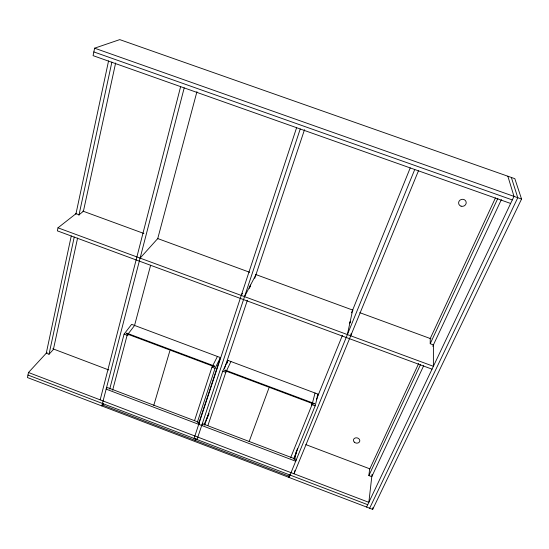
<?xml version="1.0" encoding="UTF-8"?>
<svg xmlns="http://www.w3.org/2000/svg" width="549" height="549" viewBox="0 0 549 549"><rect width="100%" height="100%" fill="white"/><g stroke="black" fill="none" stroke-linecap="round" stroke-linejoin="round"><path stroke-width="0.82" d="M433.408 344.669L433.387 366.3L57.981 227.821L57.364 230.861L432.029 369.161M430.251 338.52L430.21 343.736L433.408 344.909M47.077 352.328L28.479 372.51L27.45 377.547L372.682 509.383L372.86 507.688M372.05 474.315L368.853 502.342L28.479 372.51M423.691 365.689L371.776 476.683L368.873 475.578L369.621 469.292L418.654 363.534M372.682 509.383L521.55 199.047L514.838 178.679L119.757 39.617L94.613 48.182L93.09 55.648L510.639 203.466M350.708 335.803L351.209 333.373M71.26 235.946L46.267 353.206L49.026 354.256L53.377 349.493L77.587 238.074M75.899 214.165L108.565 60.884M49.026 354.256L74.239 237.044M78.926 215.277L111.879 62.058M347.387 334.574L352.657 310.061M115.633 62.984L83.414 211.262L79.029 214.776L76.002 213.671M293.578 459.026L315.16 405.862L318.091 394.161L227.91 360.391L222.729 371.165L204.66 425.221M100.172 399.857L180.635 86.639M294.888 470.541L294.044 473.808L418.448 170.828M290.565 457.887L312.024 404.688L315.037 393.015M184.203 87.902L101.805 405.937L103.274 403.844M103.226 403.474L102.793 405.121L195.053 440.346L195.767 438.823M311.873 403.817L311.448 405.457L312.505 402.849M109.704 389.111L124.081 334.128L131.63 324.342L220.43 357.591L198.944 422.744M112.627 390.229L127.121 335.267L134.601 325.454M127.766 335.741L128.123 334.396M289.728 475.009L289.076 477.452L414.742 169.517M294.58 457.99L296.515 450.674M294.477 459.637L297.489 448.238M134.512 325.619L150.611 265.284M157.673 238.829L196.933 91.704M195.931 438.85L195.389 440.476L289.028 476.223L289.467 474.583M153.775 405.368L169.84 350.866M194.579 420.479L211.983 367.13L217.425 356.466M197.283 422.414L215.064 368.283L220.43 357.591M194.072 438.431L296.604 127.697M195.053 440.346L195.588 438.72M197.029 439.557L300.241 128.981M249.356 288.383L250.317 285.501M249.829 287.202L250.55 285.048M206.204 419.916L208.778 413.733M224.541 368.482L247.386 300.262M254.715 278.377L304.51 129.708M226.833 363.61L227.91 360.391M207.899 425.544L225.817 372.325L230.923 361.523M249.116 441.616L268.914 388.054M317.13 396.529L318.091 394.161M316.361 399.672L342.398 335.377M351.532 312.827L410.233 167.898M349.583 323.093L350.159 321.68M349.473 323.601L350.049 322.188M289.028 476.223L289.762 474.432M430.19 338.651L495.452 197.908M368.873 475.578L420.534 364.529M430.286 343.564L497.847 198.347M204.104 424.404L209.059 413.795M432.763 346.289L501.374 199.589M195.389 440.476L196.103 438.953M201.709 425.475L202.533 423.725L296.192 459.341L295.698 461.229L106.156 389.131L107.309 387.525L199.349 422.517M366.615 507.063L513.994 196.384L507.866 176.222M198.717 424.343L199.555 422.593M369.649 508.223L517.776 197.715L511.352 177.451M244.525 296.638L255.985 274.603M241.258 295.431L242.404 293.262M140.105 258.119L157.741 238.568M57.981 227.821L76.455 213.314M94.613 48.182L521.55 199.047M93.852 51.922L512.313 199.932M82.83 211.091L143.941 233.503M157.611 238.52L249.713 272.297M255.71 274.5L353.007 310.185M359.78 312.669L430.999 338.795M124.081 334.128L127.121 335.267M211.983 367.13L215.064 368.283M222.729 371.165L225.817 372.325M312.024 404.688L315.16 405.862M52.759 348.745L108.826 369.985M305.841 444.608L369.909 468.873M27.965 375.036L367.734 504.709M314.282 403.522L314.117 404.167L224.582 370.554L224.864 369.964L314.282 403.522M214.59 366.108L214.295 366.698L126.153 333.614L126.565 333.071L214.59 366.108M354.318 442.158A3.212 2.649 13.3 0 0 359.677 441.458A3.212 2.649 13.3 0 0 355.876 437.828A3.212 2.649 13.3 0 0 354.318 442.158M461.064 206.184A3.836 3.534 -13.2 0 0 466.17 202.101A3.836 3.534 -13.2 0 0 459.973 200.165A3.836 3.534 -13.2 0 0 461.064 206.184"/></g></svg>
